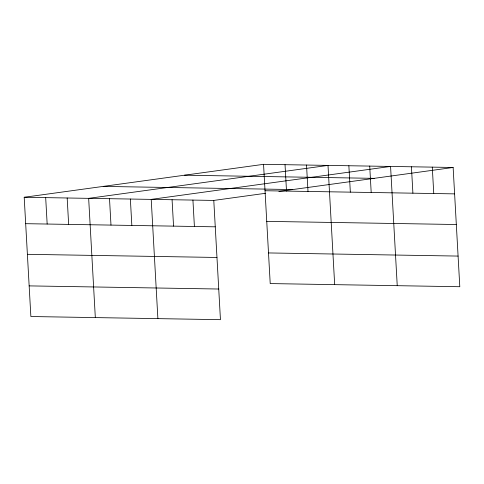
<?xml version="1.0" encoding="UTF-8"?>
<svg xmlns="http://www.w3.org/2000/svg" width="484" height="484" viewBox="0 0 484 484"><rect width="100%" height="100%" fill="white"/><g stroke="black" fill="none" stroke-linecap="round" stroke-linejoin="round"><path stroke-width="0.73" d="M265.71 193.273L213.783 200.424L220.45 319.67L30.867 316.524L24.2 197.278L263.55 164.33L453.133 167.476L459.8 286.722L270.217 283.576L263.55 164.33M278.875 191.464L453.133 167.476M184.567 175.202L374.15 178.348M103.183 186.407L292.766 189.553M265.026 190.732L454.609 193.872M24.2 197.278L213.783 200.424M266.738 221.369L456.321 224.516M25.676 223.681L215.259 226.821M268.505 252.938L458.088 256.078M27.388 254.318L216.971 257.464M29.155 285.887L218.738 289.027M432.279 167.125L433.755 193.527M411.424 166.78L412.9 193.183M397.237 285.681L390.57 166.436L151.22 199.384L157.887 318.629M369.716 166.091L371.192 192.493M348.861 165.746L350.337 192.148M334.674 284.646L328.007 165.401L88.657 198.349L95.324 317.595M306.523 165.044L307.999 191.446M285.034 164.687L286.51 191.089M192.928 200.08L194.405 226.476M172.074 199.735L173.55 226.131M130.365 199.039L131.842 225.441M109.511 198.694L110.987 225.096M67.173 197.992L68.649 224.394M45.684 197.635L47.16 224.038"/></g></svg>
